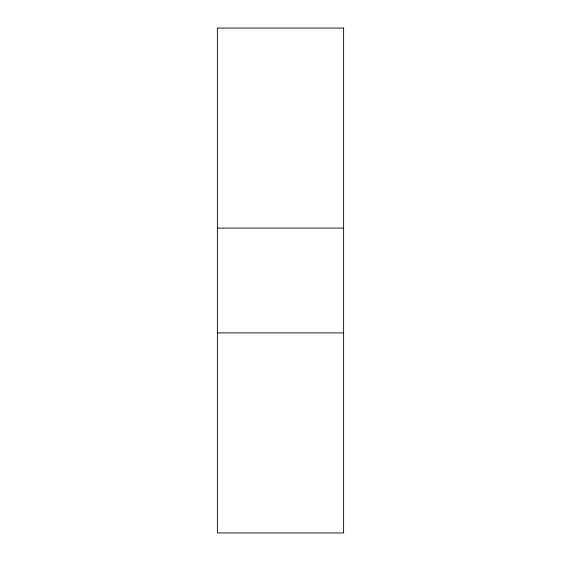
<?xml version="1.0" encoding="UTF-8"?>
<svg xmlns="http://www.w3.org/2000/svg" width="561" height="561" viewBox="0 0 561 561"><rect width="100%" height="100%" fill="white"/><g stroke="black" fill="none" stroke-linecap="round" stroke-linejoin="round"><path stroke-width="0.84" d="M217.388 228.103L343.613 228.103M217.388 332.897L343.613 332.897M343.613 28.05L217.388 28.05L217.388 532.95L343.613 532.95L343.613 28.05"/></g></svg>
